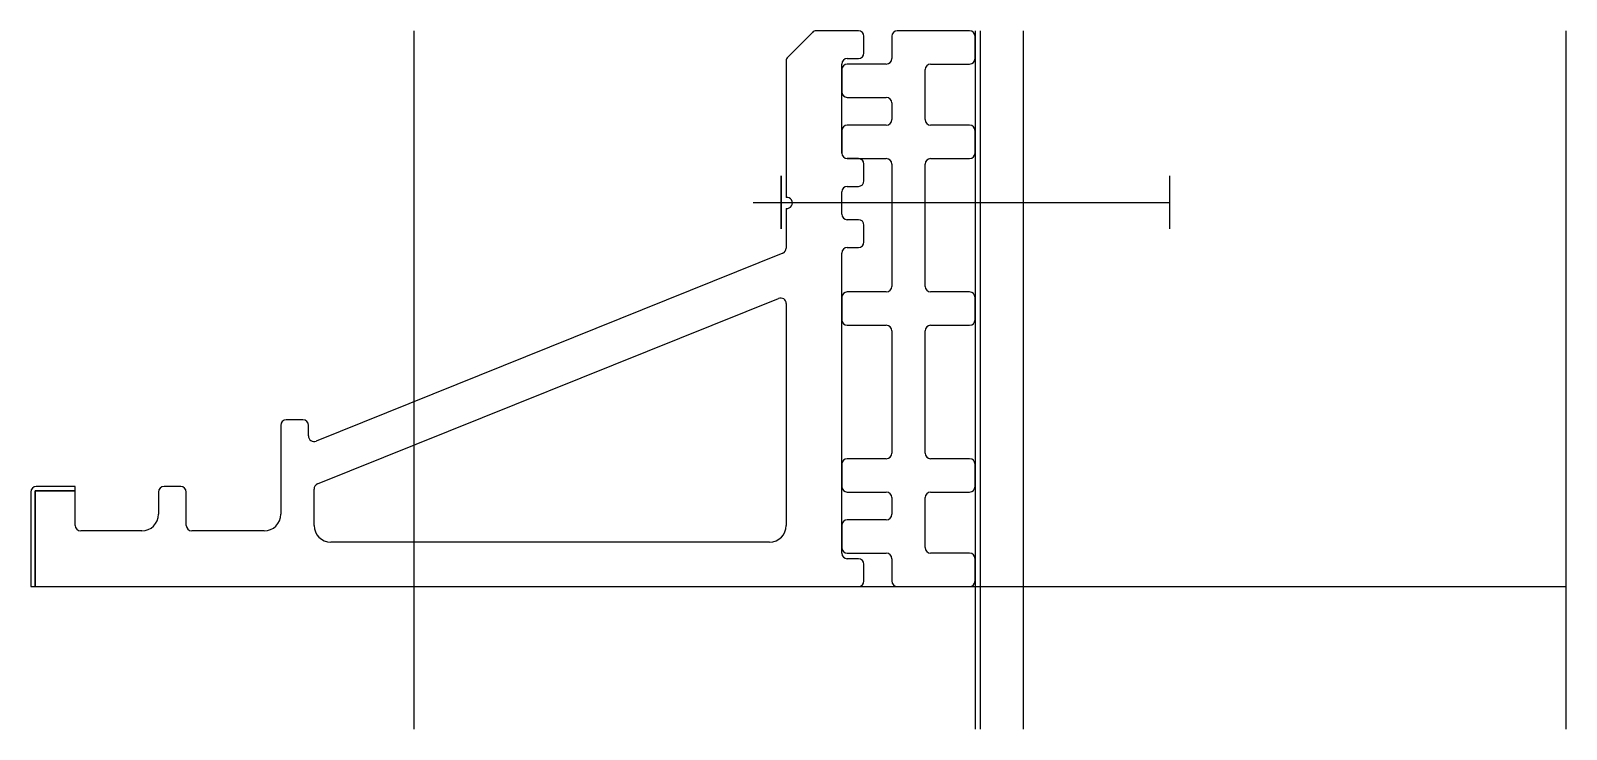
# Model space of a CAD drawing. Extents: x -171 to 105, y -26 to 100.
import ezdxf

# ---------------------------------------------------------------- set-up
doc = ezdxf.new("R2010")
doc.units = 0
doc.linetypes.add('DASHED', pattern=[12.7, 6.35, -6.35])
doc.layers.get('0').update_dxf_attribs({"linetype": 'CONTINUOUS'})

msp = doc.modelspace()

# ---------------------------------------------------------------- linework, layer by layer
at = {"linetype": 'CONTINUOUS'}
for p, q in [((-102, -25.68), (-102, 100)), ((-30.29, 99.71), (-34.71, 95.26)), ((-22, 100), (-29.58, 100)), ((-2, 100), (-15, 100)), ((-1, 100), (-1, -25.68)), ((0, -25.68), (0, 100)), ((7.7, -25.68), (7.7, 100)), ((105.42, -25.68), (105.42, 100)), ((-21, 96), (-21, 99)), ((-16, 99), (-16, 95)), ((-1, 95), (-1, 99)), ((-35, 94.56), (-35, 70.01)), ((-25, 78), (-25, 94)), ((-24, 95), (-22, 95)), ((-17, 94), (-24, 94)), ((-9, 94), (-2, 94)), ((-25, 93), (-25, 89)), ((-10, 84), (-10, 93)), ((-24, 88), (-17, 88)), ((-16, 87), (-16, 84)), ((-17, 83), (-24, 83)), ((-2, 83), (-9, 83)), ((-25, 82), (-25, 78)), ((-1, 78), (-1, 82)), ((-24, 77), (-17, 77)), ((-22, 77), (-24, 77)), ((-21, 73), (-21, 76)), ((-16, 76), (-16, 54)), ((-10, 54), (-10, 76)), ((-9, 77), (-2, 77)), ((-35.94, 64.33), (-35.94, 73.89)), ((-35.94, 73.89), (-35.94, 64.33)), ((-24, 72), (-22, 72)), ((34.06, 64.33), (34.06, 73.89)), ((-40.94, 69.11), (34.06, 69.11)), ((-25, 67), (-25, 71)), ((-35, 68.02), (-35, 60.89)), ((-22, 66), (-24, 66)), ((-21, 62), (-21, 65)), ((-24, 61), (-22, 61)), ((-35.63, 59.96), (-119.63, 26.16)), ((-25, 6), (-25, 60)), ((-17, 53), (-24, 53)), ((-2, 53), (-9, 53)), ((-119.37, 18.45), (-36.37, 51.84)), ((-35, 50.92), (-35, 11)), ((-25, 52), (-25, 48)), ((-1, 48), (-1, 52)), ((-24, 47), (-17, 47)), ((-9, 47), (-2, 47)), ((-16, 46), (-16, 24)), ((-10, 24), (-10, 46)), ((-126, 29), (-126, 13)), ((-122, 30), (-125, 30)), ((-121, 27.09), (-121, 29)), ((-17, 23), (-24, 23)), ((-2, 23), (-9, 23)), ((-25, 22), (-25, 18)), ((-1, 18), (-1, 22)), ((-171, 17), (-171, 0)), ((-163, 17.2), (-170.2, 17.2)), ((-170.2, 17.2), (-170.2, 0)), ((-170.2, 0), (-170.2, 17.2)), ((-170.2, 17.2), (-163, 17.2)), ((-163, 18), (-170, 18)), ((-163, 17.2), (-163, 18)), ((-163, 11), (-163, 17.2)), ((-148, 17), (-148, 13)), ((-144, 18), (-147, 18)), ((-143, 11), (-143, 17)), ((-120, 11), (-120, 17.52)), ((-24, 17), (-17, 17)), ((-9, 17), (-2, 17)), ((-16, 16), (-16, 13)), ((-10, 7), (-10, 16)), ((-17, 12), (-24, 12)), ((-151, 10), (-162, 10)), ((-129, 10), (-142, 10)), ((-25, 11), (-25, 7)), ((-38, 8), (-117, 8)), ((-24, 6), (-17, 6)), ((-2, 6), (-9, 6)), ((-22, 5), (-24, 5)), ((-21, 1), (-21, 4)), ((-16, 5), (-16, 1)), ((-1, 1), (-1, 5)), ((-171, 0), (105.42, 0)), ((-171, 0), (-170.2, 0)), ((-170.2, 0), (-22, 0)), ((-15, 0), (-2, 0))]:
    msp.add_line(p, q, dxfattribs=at)
at = {"linetype": 'DASHED'}
msp.add_line((-40.94, 69.11), (34.06, 69.11), dxfattribs=at)
at = {"linetype": 'CONTINUOUS'}
for centre, radius, start, end in [((-29.59, 99), 1, 89.6687, 134.7664), ((-22, 99), 1, 0, 90), ((-15, 99), 1, 90, 180), ((-2, 99), 1, 0, 90), ((-34, 94.56), 1, 135.2342, 179.7587), ((-24, 94), 1, 90, 180), ((-24, 93), 1, 90, 180), ((-22, 96), 1, 270, 0), ((-17, 95), 1, 270, 0), ((-9, 93), 1, 90, 180), ((-2, 95), 1, 270, 0), ((-24, 89), 1, 180, 270), ((-17, 87), 1, 0, 90), ((-24, 82), 1, 90, 180), ((-17, 84), 1, 270, 0), ((-9, 84), 1, 180, 270), ((-2, 82), 1, 0, 90), ((-24, 78), 1, 180, 270), ((-24, 78), 1, 180, 270), ((-2, 78), 1, 270, 0), ((-22, 76), 1, 0, 90), ((-17, 76), 1, 0, 90), ((-9, 76), 1, 90, 180), ((-24, 71), 1, 90, 180), ((-22, 73), 1, 270, 0), ((-34.9, 69.02), 1, 264.268, 95.732), ((-24, 67), 1, 180, 270), ((-22, 65), 1, 0, 90), ((-36, 60.89), 1, 291.7156, 0.0555), ((-24, 60), 1, 90, 180), ((-22, 62), 1, 270, 0), ((-24, 52), 1, 90, 180), ((-17, 54), 1, 270, 0), ((-9, 54), 1, 180, 270), ((-2, 52), 1, 0, 90), ((-36, 50.91), 1, 0.5166, 111.7181), ((-24, 48), 1, 180, 270), ((-17, 46), 1, 0, 90), ((-9, 46), 1, 90, 180), ((-2, 48), 1, 270, 0), ((-125, 29), 1, 90, 180), ((-122, 29), 1, 0, 90), ((-120, 27.09), 1, 179.9445, 291.7156), ((-24, 22), 1, 90, 180), ((-17, 24), 1, 270, 0), ((-9, 24), 1, 180, 270), ((-2, 22), 1, 0, 90), ((-170, 17), 1, 90, 180), ((-147, 17), 1, 90, 180), ((-144, 17), 1, 0, 90), ((-119, 17.52), 1, 111.7156, 180.0555), ((-24, 18), 1, 180, 270), ((-17, 16), 1, 0, 90), ((-9, 16), 1, 90, 180), ((-2, 18), 1, 270, 0), ((-151, 13), 3, 270, 0), ((-129, 13), 3, 270, 0), ((-24, 11), 1, 90, 180), ((-17, 13), 1, 270, 0), ((-162, 11), 1, 180, 270), ((-142, 11), 1, 180, 270), ((-117, 11), 3, 180, 270), ((-38, 11), 3, 270, 0), ((-24, 7), 1, 180, 270), ((-24, 6), 1, 180, 270), ((-17, 5), 1, 0, 90), ((-9, 7), 1, 180, 270), ((-2, 5), 1, 0, 90), ((-22, 4), 1, 0, 90), ((-22, 1), 1, 270, 0), ((-15, 1), 1, 180, 270), ((-2, 1), 1, 270, 0)]:
    msp.add_arc(centre, radius, start, end, dxfattribs=at)

doc.saveas('drawing.dxf')
